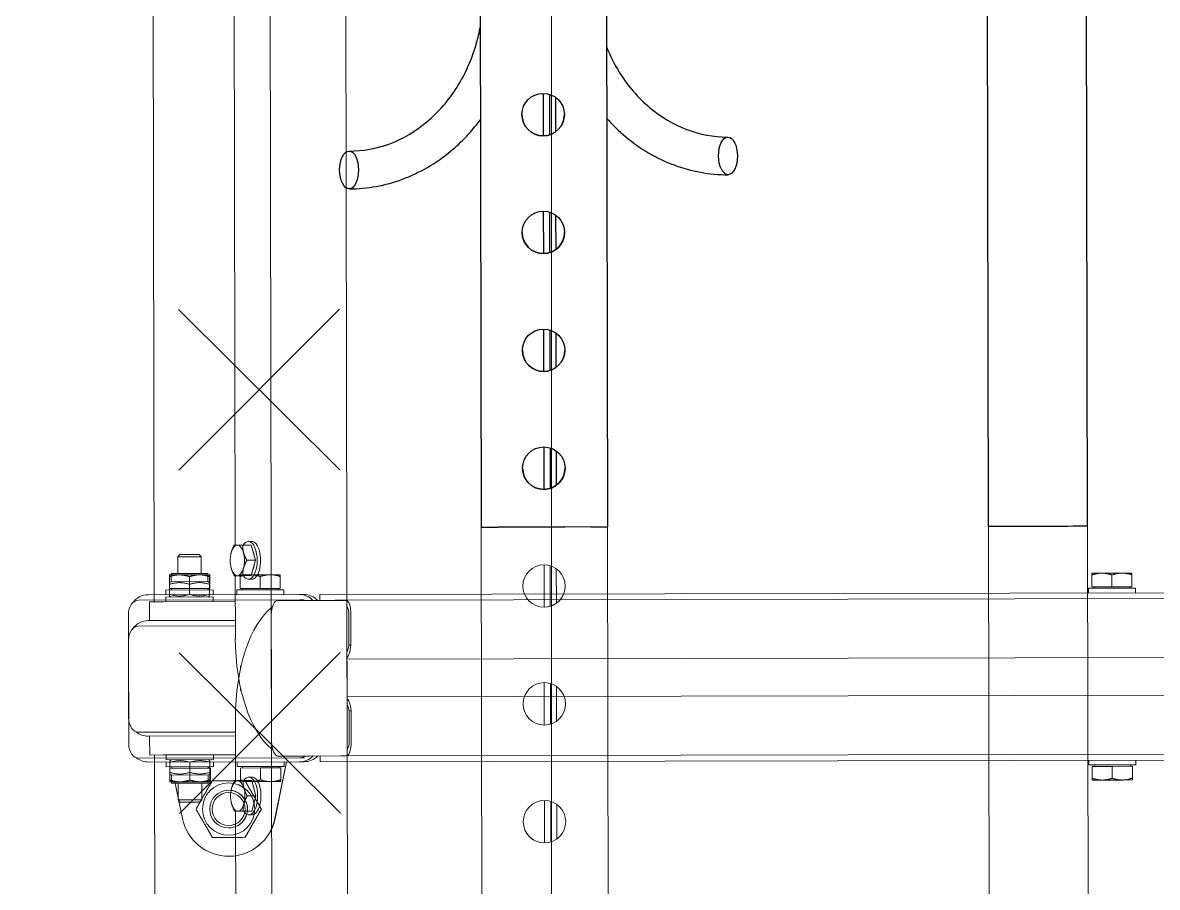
# Model space of a CAD drawing. Extents: x -3873 to 164127, y 7129 to 96529.
# Drawn here: x 85437.9 to 85919, y 50781.5 to 51148.3 of the extents above; entities that cross this region are included whole.
import ezdxf

# ---------------------------------------------------------------- set-up
doc = ezdxf.new("R2010")
doc.units = 0
doc.layers.get('0').update_dxf_attribs({"linetype": 'CONTINUOUS'})
doc.layers.add('KROMEKA', color=1, linetype='CONTINUOUS')
doc.layers.add('LAYOUT Kromeka', color=1, linetype='CONTINUOUS', lineweight=5)

# ---------------------------------------------------------------- blocks, each defined once
blk = doc.blocks.new('drop-GS-double')
for p, q in [((-370.06, 257.16), (-727.31, 257.16)), ((872.69, 257.15), (370.19, 257.15)), ((872.69, 257.15), (872.69, 257.15)), ((872.7, 255.31), (872.69, 255.31)), ((872.7, 239.04), (872.7, 255.31)), ((872.7, 255.31), (872.7, 254.88)), ((872.69, 255.01), (872.7, 234.06)), ((872.69, 252.16), (872.69, 252.16)), ((872.69, 251.54), (872.69, 251.54)), ((872.7, 230.53), (872.69, 251.54)), ((872.7, 254.88), (872.7, 238.6)), ((-727.31, 210.68), (-727.31, 250.12)), ((872.69, 250.11), (872.69, 210.67)), ((872.69, 210.67), (872.69, 250.11)), ((872.7, 235.3), (872.7, 235.3)), ((872.7, 232.89), (872.7, 227.89)), ((872.7, 232.89), (872.7, 232.89)), ((-693.31, 230.55), (-711.31, 230.55)), ((-693.71, 227.9), (-710.91, 227.9)), ((-643.31, 230.55), (-661.31, 230.55)), ((-643.71, 227.9), (-660.91, 227.9)), ((-593.31, 230.54), (-611.31, 230.54)), ((-593.71, 227.9), (-610.91, 227.9)), ((-543.31, 230.54), (-561.31, 230.54)), ((-543.71, 227.9), (-560.91, 227.9)), ((756.69, 230.53), (738.69, 230.53)), ((756.29, 227.89), (739.09, 227.89)), ((806.69, 230.53), (788.69, 230.53)), ((806.29, 227.89), (789.09, 227.89)), ((856.69, 230.53), (838.69, 230.53)), ((856.29, 227.89), (839.09, 227.89)), ((872.7, 230.53), (872.69, 230.53)), ((872.7, 227.89), (872.69, 227.89)), ((872.7, 227.89), (872.7, 227.89)), ((-694.97, 225.33), (-709.65, 225.33)), ((-644.97, 225.33), (-659.65, 225.33)), ((-594.97, 225.33), (-609.65, 225.33)), ((-544.97, 225.33), (-559.65, 225.33)), ((755.03, 225.32), (740.35, 225.32)), ((805.03, 225.32), (790.35, 225.32)), ((855.03, 225.32), (840.35, 225.32)), ((872.7, 225.32), (872.69, 225.32)), ((872.7, 222.02), (872.7, 205.75)), ((872.7, 205.32), (872.7, 221.58)), ((872.69, 208.62), (872.69, 203.63)), ((872.69, 208.62), (872.69, 208.62)), ((872.69, 208.62), (872.69, 208.62)), ((-458.95, 203.64), (-727.31, 203.64)), ((872.69, 203.63), (459.05, 203.63)), ((872.7, 205.32), (872.69, 205.32)), ((872.7, 205.31), (872.69, 205.31)), ((872.69, 203.63), (872.69, 203.63)), ((872.7, 205.75), (872.7, 205.31)), ((872.7, 205.31), (872.7, 205.32)), ((872.7, 205.31), (872.7, 205.31)), ((-727.28, 42.01), (-400.06, 42)), ((394.04, 42), (872.72, 41.99)), ((-727.28, 0.01), (-400.06, 0)), ((399.05, 0), (872.72, -0.01))]:
    blk.add_line(p, q)
for centre in [(-702.31, 230.55), (-652.31, 230.55), (-602.31, 230.54), (-552.31, 230.54), (747.69, 230.53), (797.69, 230.53), (847.69, 230.53)]:
    blk.add_circle(centre, 9)
for centre in [(-702.31, 230.55), (-652.31, 230.55), (-602.31, 230.54), (-552.31, 230.54), (747.69, 230.53), (797.69, 230.53), (847.69, 230.53)]:
    blk.add_arc(centre, 9, 90.0014, 269.9982)
for centre, major_axis, ratio in [((-575.66, 312.89), (-8, 0.02), 0.499996), ((-569.98, 152.19), (8, 0), 0.499997), ((872.72, 20.99), (0, -21), 0.0001), ((872.72, 20.99), (0, -18), 0.0001)]:
    blk.add_ellipse(centre, major_axis=major_axis, ratio=ratio)
for centre, major_axis, start_param, end_param in [((-727.31, 250.12), (0, 7.04), 0, 1.570796), ((872.69, 250.11), (0, 7.03), 5.482423, 6.283185), ((872.69, 250.11), (0, 7.04), 0, 1.570796), ((872.69, 250.11), (0, 2.05), 0, 1.570796), ((872.69, 250.11), (0, 2.04), 5.482423, 6.283185), ((872.7, 239.56), (0, 6), 3.92345, 4.625116), ((872.7, 239.56), (0, -11), 0.792742, 1.483529), ((872.7, 230.31), (0, 7.21), 0.805812, 2.3358), ((872.7, 236.89), (0, -4), 5.496168, 6.283185), ((872.7, 230.31), (0, -2.21), 3.947412, 5.477349), ((872.7, 236.89), (0, -9), 5.496168, 6.283185), ((872.7, 221.06), (0, -11), 1.658104, 2.34886), ((872.7, 221.06), (0, 6), 4.799691, 5.501318), ((-727.31, 210.68), (0, -7.04), 4.712389, 6.283185), ((872.69, 210.67), (0, -2.05), 4.712389, 6.325694), ((872.69, 210.67), (0, -7.04), 4.712389, 6.283185), ((-727.28, 21.01), (0, -21), 3.141652, 6.283245)]:
    blk.add_ellipse(centre, major_axis=major_axis, ratio=0.0001, start_param=start_param, end_param=end_param)
for points, knots in [([(-583.66, 312.9), (-583.68, 305.23), (-582.31, 297.55), (-576.93, 282.93), (-572.91, 276), (-563.92, 265.14), (-559.43, 260.88), (-554.45, 257.16)], [4.712389, 4.712389, 4.712389, 4.712389, 5.0229078, 5.0229078, 5.3361083, 5.3361083, 5.5733079, 5.5733079, 5.5733079, 5.5733079]), ([(-567.66, 312.87), (-567.67, 307.03), (-566.62, 301.19), (-562.46, 290), (-559.33, 284.65), (-551.24, 274.96), (-546.27, 270.62), (-534.92, 263.45), (-528.55, 260.61), (-519.67, 258.09), (-517.5, 257.58), (-515.31, 257.16)], [4.712389, 4.712389, 4.712389, 4.712389, 5.026548, 5.026548, 5.340708, 5.340708, 5.654867, 5.654867, 5.969026, 5.969026, 6.068114, 6.068114, 6.068114, 6.068114]), ([(-553.85, 203.64), (-556.72, 201.11), (-559.38, 198.39), (-566.97, 189.34), (-571.05, 182.41), (-576.55, 167.74), (-577.97, 160), (-577.98, 152.23), (-577.98, 152.21), (-577.98, 152.19)], [0.7953202, 0.7953202, 0.7953202, 0.7953202, 0.9424778, 0.9424778, 1.2566371, 1.2566371, 1.5698396, 1.5698396, 1.5707963, 1.5707963, 1.5707963, 1.5707963]), ([(-523.63, 203.64), (-527.49, 202.09), (-531.17, 200.22), (-540.3, 194.53), (-545.3, 190.23), (-553.46, 180.58), (-556.62, 175.25), (-560.86, 164.09), (-561.95, 158.26), (-561.98, 152.35), (-561.98, 152.27), (-561.98, 152.2)], [6.718135, 6.718135, 6.718135, 6.718135, 6.907419, 6.907419, 7.221579, 7.221579, 7.535738, 7.535738, 7.849897, 7.849897, 7.853982, 7.853982, 7.853982, 7.853982])]:
    blk.add_open_spline(points, degree=3, knots=knots)
blk = doc.blocks.new('g-cl-drop-gs-double')
for p, q in [((1930.66, 1834.19), (1998.87, 1765.99)), ((1930.66, 1765.99), (1998.87, 1834.19)), ((3385.05, 1834.19), (3453.25, 1765.99)), ((3385.05, 1765.99), (3453.25, 1834.19))]:
    blk.add_line(p, q)
blk.add_blockref('drop-GS-double', (2633.59, 1448.89))
blk = doc.blocks.new('SD-30-2')
for p, q in [((-831.82, 1383.48), (-787.83, 1383.48)), ((779.18, 1383.48), (823.17, 1383.48)), ((-837.82, 1310.76), (-837.82, 1379.25)), ((-781.83, 1379.25), (-781.83, 1338.18)), ((773.18, 1338.18), (773.18, 1379.25)), ((829.17, 1379.25), (829.17, 1310.76)), ((-839.5, 1311.03), (-839.5, 1375.15)), ((-779.51, 1375.15), (-779.51, 1338.18)), ((-779.5, 1374.59), (-771.5, 1374.59)), ((-779.5, 1374.59), (-779.5, 1368.59)), ((-771.5, 1374.59), (-771.5, 1368.59)), ((763.5, 1372.55), (-771.5, 1372.55)), ((771.5, 1374.59), (763.5, 1374.59)), ((763.5, 1368.59), (763.5, 1374.59)), ((771.5, 1338.18), (771.5, 1375.15)), ((831.49, 1375.15), (831.49, 1311.03)), ((-841.5, 1367.56), (-841.5, 1347.56)), ((-841.5, 1367.56), (-839.5, 1367.56)), ((-779.5, 1338.18), (-779.5, 1368.59)), ((-771.5, 1338.18), (-771.5, 1368.59)), ((-771.5, 1367.56), (-769.5, 1367.56)), ((-769.5, 1367.56), (-769.5, 1347.56)), ((761.49, 1347.56), (761.49, 1367.56)), ((763.49, 1367.56), (761.49, 1367.56)), ((763.49, 1347.56), (763.49, 1367.56)), ((763.5, 1368.59), (763.5, 1338.18)), ((833.49, 1367.56), (831.49, 1367.56)), ((833.49, 1347.56), (833.49, 1367.56)), ((-863.51, 1360.71), (-847.9, 1363.89)), ((-847.9, 1366.06), (-847.9, 1361.81)), ((-847.9, 1361.81), (-847.9, 1353.31)), ((-842.1, 1366.06), (-847.14, 1366.06)), ((-842.1, 1366.06), (-842.1, 1357.56)), ((-842.1, 1365.26), (-841.5, 1365.26)), ((-779.51, 1362.56), (-779.5, 1362.56)), ((-769.5, 1365.36), (-769.1, 1366.06)), ((-769.1, 1366.06), (-768.34, 1366.06)), ((-768.34, 1366.06), (-764.16, 1366.06)), ((-764.16, 1366.06), (-763.4, 1366.06)), ((-763, 1365.36), (-763.4, 1366.06)), ((-763, 1365.36), (-763, 1349.76)), ((-763, 1365.36), (-759.5, 1365.36)), ((-759.5, 1365.36), (-759.5, 1349.76)), ((-759.5, 1362.56), (-752.42, 1362.56)), ((-752.42, 1352.56), (-752.42, 1362.56)), ((-751.5, 1361.64), (-752.42, 1362.56)), ((743.49, 1361.64), (744.41, 1362.56)), ((744.41, 1362.56), (744.41, 1352.56)), ((751.49, 1362.56), (744.41, 1362.56)), ((751.49, 1349.76), (751.49, 1365.36)), ((754.99, 1365.36), (751.49, 1365.36)), ((754.99, 1365.36), (755.39, 1366.06)), ((754.99, 1349.76), (754.99, 1365.36)), ((755.39, 1366.06), (756.15, 1366.06)), ((760.32, 1366.06), (756.15, 1366.06)), ((760.32, 1366.06), (761.08, 1366.06)), ((761.49, 1365.36), (761.08, 1366.06)), ((763.5, 1362.56), (763.49, 1362.56)), ((834.09, 1365.26), (833.49, 1365.26)), ((834.09, 1366.06), (839.13, 1366.06)), ((834.09, 1357.56), (834.09, 1366.06)), ((839.89, 1361.81), (839.89, 1366.06)), ((839.89, 1353.31), (839.89, 1361.81)), ((-842.1, 1357.56), (-847.14, 1357.56)), ((-842.1, 1357.56), (-842.1, 1349.06)), ((-768.34, 1357.56), (-764.16, 1357.56)), ((-751.5, 1361.64), (-751.5, 1353.48)), ((743.49, 1353.48), (743.49, 1361.64)), ((760.32, 1357.56), (756.15, 1357.56)), ((834.09, 1357.56), (839.13, 1357.56)), ((834.09, 1349.06), (834.09, 1357.56)), ((-847.9, 1353.31), (-847.9, 1349.06)), ((-779.51, 1352.56), (-779.5, 1352.56)), ((-779.51, 1352.39), (-779.5, 1352.39)), ((-759.5, 1352.56), (-752.42, 1352.56)), ((-751.5, 1353.48), (-752.42, 1352.56)), ((743.49, 1353.48), (744.41, 1352.56)), ((751.49, 1352.56), (744.41, 1352.56)), ((763.5, 1352.56), (763.49, 1352.56)), ((839.89, 1349.06), (839.89, 1353.31)), ((-847.9, 1349.06), (-847.9, 1348.89)), ((-842.1, 1349.06), (-847.14, 1349.06)), ((-842.1, 1348.89), (-847.14, 1348.89)), ((-842.1, 1349.86), (-841.5, 1349.86)), ((-842.1, 1349.69), (-841.5, 1349.69)), ((-842.1, 1349.06), (-842.1, 1348.89)), ((-841.5, 1347.56), (-839.5, 1347.56)), ((-771.5, 1347.56), (-769.5, 1347.56)), ((-769.5, 1349.76), (-769.1, 1349.06)), ((-768.34, 1349.06), (-769.1, 1349.06)), ((-768.34, 1349.06), (-764.16, 1349.06)), ((-763.4, 1349.06), (-764.16, 1349.06)), ((-763, 1349.76), (-763.4, 1349.06)), ((-763, 1349.76), (-759.5, 1349.76)), ((754.99, 1349.76), (751.49, 1349.76)), ((754.99, 1349.76), (755.39, 1349.06)), ((756.15, 1349.06), (755.39, 1349.06)), ((760.32, 1349.06), (756.15, 1349.06)), ((761.08, 1349.06), (760.32, 1349.06)), ((761.49, 1349.76), (761.08, 1349.06)), ((763.49, 1347.56), (761.49, 1347.56)), ((833.49, 1347.56), (831.49, 1347.56)), ((834.09, 1349.86), (833.49, 1349.86)), ((834.09, 1349.69), (833.49, 1349.69)), ((834.09, 1349.06), (839.13, 1349.06)), ((834.09, 1348.89), (834.09, 1349.06)), ((834.09, 1348.89), (839.13, 1348.89)), ((839.89, 1348.89), (839.89, 1349.06)), ((-879.51, 1341.1), (-879.51, 1341.11)), ((-867.51, 1341.15), (-867.51, 1341.18)), ((-851.51, 1341.15), (-851.51, 1341.18)), ((-760.5, 1338.18), (-787.06, 1338.18)), ((-779.51, 1341.1), (-779.51, 1341.11)), ((-756.59, 1340.05), (-756.6, 1340.05)), ((-751.41, 1340.05), (-751.4, 1340.05)), ((-514.5, 1338.18), (-747.5, 1338.18)), ((739.56, 1338.18), (506.65, 1338.18)), ((743.47, 1340.05), (743.46, 1340.05)), ((748.65, 1340.05), (748.66, 1340.05)), ((778.94, 1338.18), (752.56, 1338.18)), ((-871.51, 1334.22), (-871.51, 1334.2)), ((-847.9, 1336.06), (-847.9, 1331.81)), ((-842.1, 1336.06), (-847.14, 1336.06)), ((-842.1, 1336.06), (-842.1, 1327.56)), ((-842.1, 1335.26), (-841.5, 1335.26)), ((-841.5, 1337.56), (-841.5, 1317.56)), ((-841.5, 1337.56), (-839.5, 1337.56)), ((-809.15, 1335.78), (-809.15, 1335.97)), ((-809.15, 1335.97), (-808.27, 1335.97)), ((-760.5, 1331.35), (-760.5, 1334.99)), ((-754, 1329.59), (-754, 1333.23)), ((-747.5, 1331.35), (-747.5, 1334.99)), ((739.56, 1331.35), (739.56, 1334.99)), ((746.06, 1329.59), (746.06, 1333.23)), ((752.56, 1331.35), (752.56, 1334.99)), ((800.15, 1335.97), (801.15, 1335.97)), ((801.15, 1335.97), (801.15, 1335.75)), ((833.49, 1337.56), (831.49, 1337.56)), ((833.49, 1317.56), (833.49, 1337.56)), ((834.09, 1335.26), (833.49, 1335.26)), ((834.09, 1336.06), (839.13, 1336.06)), ((834.09, 1327.56), (834.09, 1336.06)), ((839.89, 1331.81), (839.89, 1336.06)), ((-847.9, 1331.81), (-847.9, 1323.31)), ((-762, 1332.58), (-762, 1331.16)), ((-754, 1329.59), (-760.5, 1331.35)), ((-747.5, 1331.35), (-754, 1329.59)), ((-746, 1332.58), (-746, 1331.16)), ((738.06, 1332.58), (738.06, 1331.16)), ((746.06, 1329.59), (739.56, 1331.35)), ((752.56, 1331.35), (746.06, 1329.59)), ((754.06, 1332.58), (754.06, 1331.16)), ((839.89, 1323.31), (839.89, 1331.81)), ((-859.51, 1327.29), (-859.51, 1327.28)), ((-847.9, 1323.31), (-847.9, 1319.06)), ((-842.1, 1327.56), (-847.14, 1327.56)), ((-842.1, 1327.56), (-842.1, 1319.06)), ((834.09, 1327.56), (839.13, 1327.56)), ((834.09, 1319.06), (834.09, 1327.56)), ((839.89, 1319.06), (839.89, 1323.31)), ((-839.5, 1316.61), (-863.51, 1321.51)), ((-863.51, 1321.5), (-839.5, 1316.6)), ((-842.1, 1319.06), (-847.14, 1319.06)), ((-842.1, 1319.86), (-841.5, 1319.86)), ((-837.06, 1313.53), (-837.06, 1320.09)), ((-831.06, 1322.9), (-398.94, 1322.9)), ((391.1, 1322.9), (822.94, 1322.9)), ((828.94, 1320.09), (828.94, 1313.53)), ((834.09, 1319.86), (833.49, 1319.86)), ((834.09, 1319.06), (839.13, 1319.06)), ((-841.5, 1317.56), (-839.5, 1317.56)), ((833.49, 1317.56), (831.49, 1317.56)), ((-839.5, 1309.07), (-839.5, 1311.03)), ((-837.82, 1310.76), (-837.82, 1308.99)), ((-837.06, 1313.53), (-837.06, 1306.78)), ((828.94, 1306.78), (828.94, 1313.53)), ((829.17, 1310.76), (829.17, 1308.99)), ((831.49, 1309.07), (831.49, 1311.03)), ((-837.06, 1293.52), (-837.06, 1306.78)), ((828.94, 1306.78), (828.94, 1293.52)), ((-839.5, 522.36), (-839.5, 1302.36)), ((831.49, 522.36), (831.49, 1302.36)), ((829, 1295.8), (828.94, 1295.8)), ((829, 1295.46), (829, 1295.8)), ((829, 1295.46), (829, 1291.12)), ((-837.06, 1293.52), (-837.06, 1290.86)), ((828.94, 1290.86), (-837.06, 1290.86)), ((-837, 342.48), (-837, 1290.86)), ((-817.9, 1289.99), (-831.1, 1289.99)), ((-817.9, 1289.99), (-817.9, 1289.17)), ((-812, 1290.86), (-812, 342.48)), ((804, 1290.86), (804, 342.48)), ((809.9, 1289.99), (823.1, 1289.99)), ((809.9, 1289.99), (809.9, 1289.17)), ((828.94, 1290.86), (828.94, 1293.52)), ((829, 342.48), (829, 1291.12)), ((-831.1, 1289.17), (-817.9, 1289.17)), ((823.1, 1289.17), (809.9, 1289.17)), ((-847.9, 974.88), (-847.9, 970.63)), ((-842.1, 974.88), (-847.14, 974.88)), ((-842.1, 974.88), (-842.1, 966.38)), ((-842.1, 974.08), (-841.5, 974.08)), ((-841.5, 976.38), (-841.5, 956.38)), ((-841.5, 976.38), (-839.5, 976.38)), ((833.49, 976.38), (831.49, 976.38)), ((833.49, 956.38), (833.49, 976.38)), ((834.09, 974.08), (833.49, 974.08)), ((834.09, 974.88), (839.13, 974.88)), ((834.09, 966.38), (834.09, 974.88)), ((839.89, 970.63), (839.89, 974.88)), ((-847.9, 970.63), (-847.9, 962.13)), ((839.89, 962.13), (839.89, 970.63)), ((-842.1, 966.38), (-847.14, 966.38)), ((-842.1, 966.38), (-842.1, 957.88)), ((834.09, 966.38), (839.13, 966.38)), ((834.09, 957.88), (834.09, 966.38)), ((-847.9, 962.13), (-847.9, 957.88)), ((-842.1, 957.88), (-847.14, 957.88)), ((-842.1, 958.68), (-841.5, 958.68)), ((834.09, 958.68), (833.49, 958.68)), ((834.09, 957.88), (839.13, 957.88)), ((839.89, 957.88), (839.89, 962.13)), ((-841.5, 956.38), (-839.5, 956.38)), ((833.49, 956.38), (831.49, 956.38)), ((833.49, 956.33), (831.49, 956.33)), ((833.49, 956.33), (833.49, 956.38))]:
    blk.add_line(p, q)
blk.add_arc((823.49, 1309.07), 8, 312.9819, 0)
for centre, major_axis, ratio, start_param, end_param in [((-831.82, 1379.25), (-6, 0), 0.705989, 4.712389, 6.283185), ((-787.83, 1379.25), (6, 0), 0.705989, 0, 1.570796), ((-787.51, 1375.15), (8, 0), 0.99842, 0, 0.962218), ((779.18, 1379.25), (-6, 0), 0.705989, 4.712389, 6.283185), ((823.17, 1379.25), (6, 0), 0.705989, 0, 1.570796), ((823.49, 1375.15), (8, 0), 0.99842, 0, 0.962218), ((-831.5, 1375.15), (8, 0), 0.99842, 2.447063, 3.141593), ((779.5, 1375.15), (8, 0), 0.99842, 2.447063, 3.141593), ((-859.51, 1341.11), (-20, 0), 0.999999, 4.913747, 7.652624), ((-859.51, 1341.1), (-20, 0), 0.999999, 0, 1.369438), ((-859.51, 1341.15), (-8, 0.02), 0.999999, 0, 3.147228), ((-787.06, 1314.78), (-50, 0), 0.468077, 4.712389, 5.949135), ((-809.51, 1341.11), (30, 0), 0.999999, 6.262263, 6.304108), ((-809.51, 1341.1), (30, 0), 0.999999, 6.262263, 6.283185), ((-754, 1337.26), (-6.5, 0), 0.468077, 5.235988, 6.283185), ((-754, 1337.26), (-6.5, 0), 0.468077, 4.18879, 5.235988), ((-754, 1337.26), (6.5, 0), 0.468077, 0, 1.047198), ((746.06, 1337.26), (-6.5, 0), 0.468077, 5.235988, 6.283185), ((746.06, 1337.26), (-6.5, 0), 0.468077, 4.18879, 5.235988), ((746.06, 1337.26), (6.5, 0), 0.468077, 0, 1.047198), ((778.94, 1314.78), (50, 0), 0.468077, 0.33405, 1.570796), ((-754, 1332.58), (-8, 0), 0.468077, 5.660817, 10.047146), ((-754, 1337.26), (-6.5, 0), 0.468077, 0, 1.047198), ((-754, 1337.26), (6.5, 0), 0.468077, 4.18879, 5.235988), ((-754, 1337.26), (6.5, 0), 0.468077, 5.235988, 6.283185), ((746.06, 1332.58), (-8, 0), 0.468077, 5.660817, 10.047146), ((746.06, 1337.26), (-6.5, 0), 0.468077, 0, 1.047198), ((746.06, 1337.26), (6.5, 0), 0.468077, 4.18879, 5.235988), ((746.06, 1337.26), (6.5, 0), 0.468077, 5.235988, 6.283185), ((-754, 1331.16), (-8, 0), 0.468077, 0, 3.141593), ((-754, 1332.58), (-5.7, 0), 0.468077, 0.79441, 1.299985), ((-754, 1332.58), (-5.7, 0), 0.468077, 1.841608, 2.347182), ((746.06, 1331.16), (-8, 0), 0.468077, 0, 3.141593), ((746.06, 1332.58), (-5.7, 0), 0.468077, 0.79441, 1.299985), ((746.06, 1332.58), (-5.7, 0), 0.468077, 1.841608, 2.347182), ((-831.06, 1320.09), (-6, 0), 0.468077, 4.712389, 6.283185), ((822.94, 1320.09), (6, 0), 0.468077, 0, 1.570796), ((-831.5, 1311.03), (-8, 0), 0.99842, 0, 0.802551), ((-831.5, 1309.07), (-8, 0), 0.999999, 0, 0.802551), ((-831.82, 1310.76), (-6, 0), 0.705989, 0, 0.509085), ((823.49, 1311.03), (-8, 0), 0.99842, 2.320971, 3.141593), ((823.17, 1310.76), (6, 0), 0.705989, 6.007839, 6.283185), ((-831.5, 1302.36), (-8, 0), 0.001579, 5.480637, 6.283189), ((823.49, 1302.36), (8, 0), 0.001579, 0, 0.820621), ((-831.1, 1291.12), (-5.9, 0), 0.331116, 0.132887, 1.570796), ((-831.1, 1291.12), (-3.4, 0), 0.331116, 0.231996, 1.570796), ((823.1, 1291.12), (5.9, 0), 0.331116, 4.712389, 6.283185), ((823.1, 1291.12), (3.4, 0), 0.331116, 4.712389, 6.05119)]:
    blk.add_ellipse(centre, major_axis=major_axis, ratio=ratio, start_param=start_param, end_param=end_param)
for centre, major_axis in [((-859.51, 1341.15), (-11.1, 0)), ((-859.51, 1341.18), (-8, 0)), ((-859.51, 1341.18), (7, 0))]:
    blk.add_ellipse(centre, major_axis=major_axis, ratio=0.999999)
for points, weights in [([(-847.9, 1366.06), (-847.9, 1366.06), (-847.14, 1366.06)], [1, 1.0379548493, 1]), ([(-847.14, 1366.06), (-847.9, 1363.78), (-847.9, 1361.81)], [1, 1.0379548493, 1]), ([(-847.9, 1361.81), (-847.9, 1359.84), (-847.14, 1357.56)], [1, 1.0379548493, 1]), ([(-768.34, 1366.06), (-769.75, 1361.81), (-768.34, 1357.56)], [1, 1.15470053838, 1]), ([(-764.16, 1357.56), (-762.75, 1361.81), (-764.16, 1366.06)], [1, 1.15470053838, 1]), ([(756.15, 1366.06), (754.73, 1361.81), (756.15, 1357.56)], [1, 1.15470053838, 1]), ([(760.32, 1357.56), (761.74, 1361.81), (760.32, 1366.06)], [1, 1.15470053838, 1]), ([(839.89, 1361.81), (839.89, 1363.78), (839.13, 1366.06)], [1, 1.0379548493, 1]), ([(839.13, 1366.06), (839.89, 1366.06), (839.89, 1366.06)], [1, 1.0379548493, 1]), ([(839.13, 1357.56), (839.89, 1359.84), (839.89, 1361.81)], [1, 1.0379548493, 1]), ([(-847.14, 1357.56), (-847.9, 1355.28), (-847.9, 1353.31)], [1, 1.0379548493, 1]), ([(-768.34, 1357.56), (-769.75, 1353.31), (-768.34, 1349.06)], [1, 1.15470053838, 1]), ([(-764.16, 1349.06), (-762.75, 1353.31), (-764.16, 1357.56)], [1, 1.15470053838, 1]), ([(756.15, 1357.56), (754.73, 1353.31), (756.15, 1349.06)], [1, 1.15470053838, 1]), ([(760.32, 1349.06), (761.74, 1353.31), (760.32, 1357.56)], [1, 1.15470053838, 1]), ([(839.89, 1353.31), (839.89, 1355.28), (839.13, 1357.56)], [1, 1.0379548493, 1]), ([(-871.51, 1348.08), (-865.51, 1351.54), (-859.51, 1355)], [1, 1.15470053838, 1]), ([(-859.51, 1355), (-853.51, 1351.54), (-847.51, 1348.08)], [1, 1.15470053838, 1]), ([(-847.9, 1353.31), (-847.9, 1351.34), (-847.14, 1349.06)], [1, 1.0379548493, 1]), ([(839.13, 1349.06), (839.89, 1351.34), (839.89, 1353.31)], [1, 1.0379548493, 1]), ([(-871.51, 1334.22), (-871.51, 1341.15), (-871.51, 1348.08)], [1, 1.15470053838, 1]), ([(-847.14, 1349.06), (-847.9, 1349.06), (-847.9, 1349.06)], [1, 1.0379548493, 1]), ([(-847.14, 1348.89), (-847.9, 1348.89), (-847.9, 1348.89)], [1, 1.0379548493, 1]), ([(-847.51, 1348.08), (-847.51, 1341.89), (-847.51, 1336.06)], [1, 1.13599829198, 1.03288254318]), ([(-847.2, 1349.06), (-847.17, 1348.98), (-847.14, 1348.89)], [1.00270287067, 1.00140332092, 1]), ([(839.89, 1349.06), (839.89, 1349.06), (839.13, 1349.06)], [1, 1.0379548493, 1]), ([(839.13, 1348.89), (839.16, 1348.98), (839.18, 1349.06)], [1, 1.00140332092, 1.00270287067]), ([(839.89, 1348.89), (839.89, 1348.89), (839.13, 1348.89)], [1, 1.0379548493, 1]), ([(-760.5, 1338.5), (-758.76, 1339.49), (-757.25, 1339.89)], [1, 1.0379548493, 1]), ([(-760.5, 1337.26), (-760.5, 1338.07), (-760.5, 1338.5)], [1, 1.0379548493, 1]), ([(-757.25, 1339.89), (-756.93, 1339.98), (-756.6, 1340.05)], [1, 1.00787661605, 1.01248402769]), ([(-751.4, 1340.05), (-751.07, 1339.98), (-750.75, 1339.89)], [1.01248402769, 1.00787661605, 1]), ([(-750.75, 1339.89), (-749.24, 1339.49), (-747.5, 1338.5)], [1, 1.0379548493, 1]), ([(-747.5, 1338.5), (-747.5, 1338.07), (-747.5, 1337.26)], [1, 1.0379548493, 1]), ([(739.56, 1338.5), (741.3, 1339.49), (742.81, 1339.89)], [1, 1.0379548493, 1]), ([(739.56, 1337.26), (739.56, 1338.07), (739.56, 1338.5)], [1, 1.0379548493, 1]), ([(742.81, 1339.89), (743.13, 1339.98), (743.46, 1340.05)], [1, 1.00787661605, 1.01248402769]), ([(748.66, 1340.05), (748.99, 1339.98), (749.31, 1339.89)], [1.01248402769, 1.00787661605, 1]), ([(749.31, 1339.89), (750.82, 1339.49), (752.56, 1338.5)], [1, 1.0379548493, 1]), ([(752.56, 1338.5), (752.56, 1338.07), (752.56, 1337.26)], [1, 1.0379548493, 1]), ([(-859.51, 1327.29), (-865.51, 1330.76), (-871.51, 1334.22)], [1, 1.15470053838, 1]), ([(-871.51, 1334.2), (-865.51, 1330.74), (-859.51, 1327.28)], [1, 1.15470053838, 1]), ([(-847.9, 1333.99), (-853.66, 1330.67), (-859.51, 1327.29)], [1.00864160901, 1.15025180114, 1]), ([(-859.51, 1327.28), (-853.66, 1330.65), (-847.9, 1333.98)], [1, 1.15025180114, 1.00864160901]), ([(-847.9, 1336.06), (-847.9, 1336.06), (-847.14, 1336.06)], [1, 1.0379548493, 1]), ([(-847.14, 1336.06), (-847.9, 1333.79), (-847.9, 1331.81)], [1, 1.0379548493, 1]), ([(-760.5, 1334.99), (-760.5, 1336.44), (-760.5, 1337.26)], [1, 1.0379548493, 1]), ([(-757.25, 1334.62), (-758.76, 1335.03), (-760.5, 1334.99)], [1, 1.0379548493, 1]), ([(-754, 1333.23), (-755.74, 1334.22), (-757.25, 1334.62)], [1, 1.0379548493, 1]), ([(-750.75, 1334.62), (-752.26, 1334.22), (-754, 1333.23)], [1, 1.0379548493, 1]), ([(-747.5, 1334.99), (-749.24, 1335.03), (-750.75, 1334.62)], [1, 1.0379548493, 1]), ([(-747.5, 1337.26), (-747.5, 1336.44), (-747.5, 1334.99)], [1, 1.0379548493, 1]), ([(739.56, 1334.99), (739.56, 1336.44), (739.56, 1337.26)], [1, 1.0379548493, 1]), ([(742.81, 1334.62), (741.3, 1335.03), (739.56, 1334.99)], [1, 1.0379548493, 1]), ([(746.06, 1333.23), (744.32, 1334.22), (742.81, 1334.62)], [1, 1.0379548493, 1]), ([(749.31, 1334.62), (747.8, 1334.22), (746.06, 1333.23)], [1, 1.0379548493, 1]), ([(752.56, 1334.99), (750.82, 1335.03), (749.31, 1334.62)], [1, 1.0379548493, 1]), ([(752.56, 1337.26), (752.56, 1336.44), (752.56, 1334.99)], [1, 1.0379548493, 1]), ([(839.89, 1331.81), (839.89, 1333.79), (839.13, 1336.06)], [1, 1.0379548493, 1]), ([(839.13, 1336.06), (839.89, 1336.06), (839.89, 1336.06)], [1, 1.0379548493, 1]), ([(-847.9, 1331.81), (-847.9, 1329.84), (-847.14, 1327.56)], [1, 1.0379548493, 1]), ([(839.13, 1327.56), (839.89, 1329.84), (839.89, 1331.81)], [1, 1.0379548493, 1]), ([(-847.14, 1327.56), (-847.9, 1325.29), (-847.9, 1323.31)], [1, 1.0379548493, 1]), ([(-847.9, 1323.31), (-847.9, 1321.34), (-847.14, 1319.06)], [1, 1.0379548493, 1]), ([(839.89, 1323.31), (839.89, 1325.29), (839.13, 1327.56)], [1, 1.0379548493, 1]), ([(839.13, 1319.06), (839.89, 1321.34), (839.89, 1323.31)], [1, 1.0379548493, 1]), ([(-847.14, 1319.06), (-847.9, 1319.06), (-847.9, 1319.06)], [1, 1.0379548493, 1]), ([(839.89, 1319.06), (839.89, 1319.06), (839.13, 1319.06)], [1, 1.0379548493, 1]), ([(-847.9, 974.88), (-847.9, 974.88), (-847.14, 974.88)], [1, 1.0379548493, 1]), ([(-847.14, 974.88), (-847.9, 972.6), (-847.9, 970.63)], [1, 1.0379548493, 1]), ([(839.89, 970.63), (839.89, 972.6), (839.13, 974.88)], [1, 1.0379548493, 1]), ([(839.13, 974.88), (839.89, 974.88), (839.89, 974.88)], [1, 1.0379548493, 1]), ([(-847.9, 970.63), (-847.9, 968.66), (-847.14, 966.38)], [1, 1.0379548493, 1]), ([(839.13, 966.38), (839.89, 968.66), (839.89, 970.63)], [1, 1.0379548493, 1]), ([(-847.14, 966.38), (-847.9, 964.1), (-847.9, 962.13)], [1, 1.0379548493, 1]), ([(839.89, 962.13), (839.89, 964.1), (839.13, 966.38)], [1, 1.0379548493, 1]), ([(-847.9, 962.13), (-847.9, 960.16), (-847.14, 957.88)], [1, 1.0379548493, 1]), ([(-847.14, 957.88), (-847.9, 957.88), (-847.9, 957.88)], [1, 1.0379548493, 1]), ([(839.13, 957.88), (839.89, 960.16), (839.89, 962.13)], [1, 1.0379548493, 1]), ([(839.89, 957.88), (839.89, 957.88), (839.13, 957.88)], [1, 1.0379548493, 1])]:
    blk.add_rational_spline(points, weights, degree=2)
for points, knots in [([(-815.3, 1290.86), (-815.36, 1290.82), (-815.43, 1290.78), (-815.81, 1290.57), (-816.19, 1290.41), (-817.02, 1290.16), (-817.46, 1290.06), (-817.9, 1289.99)], [-0.3013278, -0.3013278, -0.3013278, -0.3013278, -0.2715958, -0.2715958, -0.1351059, -0.1351059, 0, 0, 0, 0]), ([(-817.9, 1289.17), (-816.58, 1289.29), (-815.26, 1289.56), (-814.22, 1289.95), (-813.54, 1290.21), (-812.98, 1290.52), (-812.6, 1290.86)], [0, 0, 0, 0, 0.673198, 0.673198, 0.673198, 1.117195, 1.117195, 1.117195, 1.117195]), ([(809.9, 1289.17), (808.58, 1289.29), (807.26, 1289.56), (806.22, 1289.95), (805.54, 1290.21), (804.98, 1290.52), (804.6, 1290.86)], [0, 0, 0, 0, 0.673198, 0.673198, 0.673198, 1.117195, 1.117195, 1.117195, 1.117195]), ([(807.3, 1290.86), (807.36, 1290.82), (807.43, 1290.78), (807.81, 1290.57), (808.19, 1290.41), (809.02, 1290.16), (809.46, 1290.06), (809.9, 1289.99)], [-0.3013278, -0.3013278, -0.3013278, -0.3013278, -0.2715958, -0.2715958, -0.1351059, -0.1351059, 0, 0, 0, 0])]:
    blk.add_open_spline(points, degree=3, knots=knots)
blk = doc.blocks.new('g-dropbin-2')
blk.add_blockref('SD-30-2', (2143.68, 2213.8))

msp = doc.modelspace()

# ---------------------------------------------------------------- linework, layer by layer
at = {"layer": 'LAYOUT Kromeka', "ltscale": 20}
msp.add_line((85662.06, 47010.51, -15419981.6), (85662.06, 60501.81, -15419981.6), dxfattribs=at)
at = {"layer": 'LAYOUT Kromeka', "elevation": -15419959.69}
msp.add_lwpolyline([(83727.59, 63133.87), (83721.97, 47023.65, 0.412929), (84124.92, 46618.64), (85259.11, 46618.64, 0.415704), (85662.06, 47023.65), (85662.06, 60626.61), (85662.06, 60701.85, 1), (85017.06, 60701.85), (85017.06, 60331.81), (85017.06, 56376, -1), (84371.23, 56376), (84372.61, 60367.81), (84372.59, 63130.55)], format="xyb", dxfattribs=at)

# ---------------------------------------------------------------- block references
at = {"layer": 'KROMEKA', "rotation": 90.10840459875308}
msp.add_blockref('g-cl-drop-gs-double', (87341.94, 49031.25, -15419981.6), dxfattribs=at)
at = {"layer": 'LAYOUT Kromeka', "rotation": 90.10840459875308}
for name, p in [('g-dropbin-2', (89082.58, 49537.27, -15419981.6)), ('g-cl-drop-gs-double', (87344.96, 47431.25, -15419981.6)), ('g-dropbin-2', (89085.59, 47937.26, -15419981.6))]:
    msp.add_blockref(name, p, dxfattribs=at)

doc.saveas('drawing.dxf')
